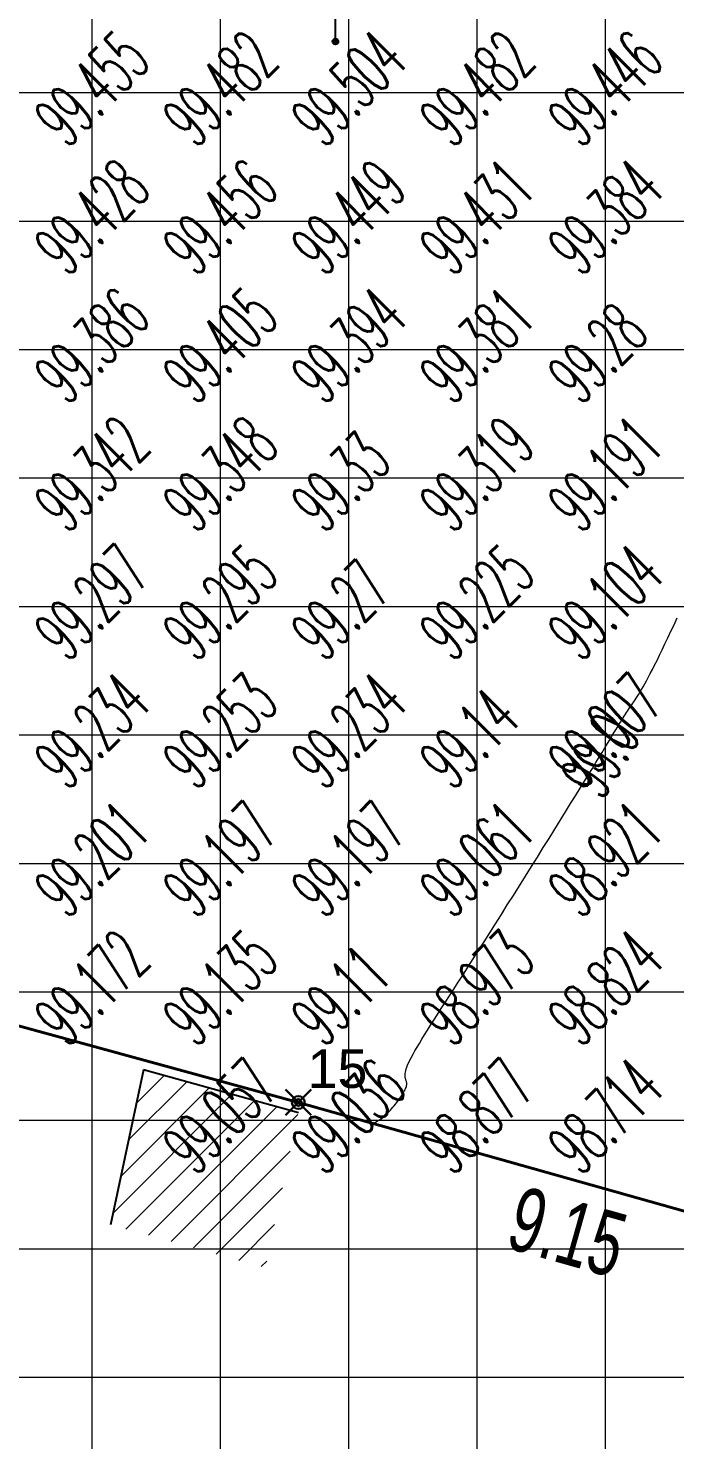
# Model space of a CAD drawing. Header units: millimetres. Extents: x 684983 to 685377, y 990360 to 990509.
# Drawn here: x 685029.02 to 685039.1, y 990411.07 to 990433.05 of the extents above; entities that cross this region are included whole.
import ezdxf
from ezdxf.enums import TextEntityAlignment as Align

# ---------------------------------------------------------------- set-up
doc = ezdxf.new("R2010")
doc.units = ezdxf.units.MM
doc.header["$PDMODE"] = 35
doc.header["$PDSIZE"] = 0.2
for name, color, linetype, lineweight in [('AP-1', 7, 'Continuous', 13), ('BD', 1, 'Continuous', 40), ('BDRY POINT', 7, 'Continuous', 30), ('CON_1', 7, 'Continuous', 9), ('grid', 8, 'Continuous', 9), ('GRID LEVELS', 7, 'Continuous', 13), ('HAtch', 200, 'Continuous', 9)]:
    doc.layers.add(name, color=color, linetype=linetype, lineweight=lineweight)
for name, color, linetype in [('BL', 202, 'Continuous'), ('dim', 7, 'Continuous'), ('SYMBOLS', 7, 'Continuous')]:
    doc.layers.add(name, color=color, linetype=linetype)
doc.styles.add('DIM', font='ARIALN.TTF', dxfattribs={"width": 0.8, "height": 1})
doc.styles.add('ROMANS', font='arial.ttf')
doc.styles.get("Standard").update_dxf_attribs({"font": 'RomanS'})
doc.dimstyles.get("Standard").update_dxf_attribs({"dimtxt": 1, "dimasz": 0.18, "dimexe": 0.18, "dimexo": 0.0625, "dimgap": 0.09, "dimtad": 0, "dimrnd": 0.05, "dimzin": 0, "dimdsep": 46, "dimtxsty": 'DIM', "dimcen": 0.09, "dimse1": 1, "dimse2": 1, "dimsd1": 1, "dimsd2": 1, "dimadec": 0, "dimazin": 0, "dimtfac": 1, "dimtix": 1, "dimtofl": 0, "dimtmove": 2, "dimatfit": 3, "dimfxl": 0, "dimtolj": 1, "dimtzin": 0, "dimarcsym": 0})

# ---------------------------------------------------------------- blocks, each defined once
blk = doc.blocks.new('BD')
at = {"color": 7}
for p, q in [((-0.037, -0.034), (0.037, 0.034)), ((-0.035, 0.035), (0.035, -0.035))]:
    blk.add_line(p, q, dxfattribs=at)
blk.add_circle((0, 0), 0.05, dxfattribs=at)
blk.add_point((0, 0), dxfattribs=at)
blk = doc.blocks.new('*D20')
at = {"layer": 'Defpoints', "color": 0, "transparency": 16777216}
for p in [(684998.995, 990425.701), (685033.231, 990416.32), (685033.077, 990415.759)]:
    blk.add_point(p, dxfattribs=at)
at = {"layer": 'dim', "color": 0, "transparency": 16777216, "insert": (685015.959, 990420.45), "char_height": 1, "attachment_point": 5, "rotation": 344.6769, "style": 'DIM'}
blk.add_mtext('\\A1;35.50', dxfattribs=at)
blk = doc.blocks.new('*D21')
at = {"layer": 'Defpoints', "color": 0, "transparency": 16777216}
for p in [(685033.231, 990416.32), (685033.012, 990415.544), (685042.054, 990413.834)]:
    blk.add_point(p, dxfattribs=at)
at = {"layer": 'dim', "color": 0, "transparency": 16777216, "insert": (685037.424, 990414.301), "char_height": 1, "attachment_point": 5, "rotation": 344.2641, "style": 'DIM'}
blk.add_mtext('\\A1;9.15', dxfattribs=at)
blk = doc.blocks.new('A$C11072AF8')
blk.add_hatch(color=3).paths.add_polyline_path([(0.783, 0.03, 1), (0.723, 0.03, 1)])
at = {"color": 3}
blk.add_line((0.753, 0.03), (0.758, 0.808), dxfattribs=at)
blk.add_lwpolyline([(0.754, 0.831), (0.758, 0.863), (0.758, 1.442), (0.553, 1.258), (0.471, 0.958), (0.451, 1.258), (0.58, 1.367), (0.744, 1.449), (0.553, 1.531), (0.178, 1.538), (0, 1.449), (0.171, 1.64), (0.369, 1.633), (0.744, 1.463), (0.649, 1.742), (0.369, 2.022), (0.58, 1.906), (0.662, 1.708), (0.744, 1.456), (0.84, 1.749), (0.949, 1.94), (1.12, 2.015), (0.84, 1.722), (0.737, 1.415), (1.099, 1.633), (1.324, 1.633), (1.522, 1.435), (1.311, 1.545), (0.956, 1.538), (0.73, 1.449), (0.969, 1.34), (1.051, 1.238), (1.045, 0.917), (0.949, 1.245), (0.751, 1.429), (0.758, 0.835), (0.759, 0.823)], dxfattribs=at)
blk.add_circle((0.753, 0.03), 0.03, dxfattribs=at)
blk = doc.blocks.new('A$C0CA14312')
blk.add_blockref('A$C11072AF8', (0, 0))
blk = doc.blocks.new('CCONUT')
at = {"xscale": 0.6000000000000001, "yscale": 0.6000000000000001, "zscale": 0.6000000000000001}
blk.add_blockref('A$C0CA14312', (-0.4516, -0.018), dxfattribs=at)

msp = doc.modelspace()

# ---------------------------------------------------------------- hatches: boundary and pattern name
at = {"layer": 'HAtch'}
h = msp.add_hatch(dxfattribs=at)
h.set_pattern_fill('ANSI31', color=256, scale=0.1)
h.set_pattern_definition([(45, (-165.7308, 1.1705), (-0.22450640303, 0.22450640303), [])])
h.paths.add_polyline_path([(685080.605, 990417.868), (685072.834, 990420.299), (685069.244, 990408.824), (685077.015, 990406.393)])
h.paths.add_polyline_path([(685033.231, 990416.161), (685030.818, 990416.829), (685030.305, 990414.415), (685032.718, 990413.747)])
h.paths.add_polyline_path([(685020.763, 990416.507), (685016.714, 990417.387), (685017.139, 990419.344), (685015.082, 990419.802), (685014.998, 990419.416), (685007.921, 990420.955), (685005.494, 990409.793), (685018.336, 990405.345)])
h.paths.add_polyline_path([(685016.828, 990454.458), (685006.64, 990456.135), (685005.859, 990451.208), (685016.047, 990449.531)])
h.paths.add_polyline_path([(685026.329, 990479.733), (685016.088, 990480.836), (685014.479, 990465.902), (685017.592, 990465.567), (685017.312, 990462.968), (685024.44, 990462.2)])
h.paths.add_polyline_path([(685043.926, 990460.974), (685034.141, 990462.066), (685033.564, 990457.301), (685043.349, 990456.209)])

# ---------------------------------------------------------------- linework, layer by layer
at = {"layer": 'BD'}
for q in [(684998.995, 990425.701), (685042.054, 990413.834)]:
    msp.add_line((685033.231, 990416.32), q, dxfattribs=at)
at = {"layer": 'BL'}
for p, q in [((685030.818, 990416.829), (685030.305, 990414.415)), ((685033.231, 990416.161), (685030.818, 990416.829))]:
    msp.add_line(p, q, dxfattribs=at)
at = {"layer": 'CON_1', "color": 49, "linetype": 'Continuous', "elevation": 99, "flags": 128}
msp.add_lwpolyline([(685034.39, 990415.993), (685034.407, 990416.001), (685034.434, 990416.014), (685034.459, 990416.028), (685034.482, 990416.042), (685034.505, 990416.057), (685034.526, 990416.072), (685034.547, 990416.088), (685034.567, 990416.105), (685034.587, 990416.123), (685034.606, 990416.141), (685034.625, 990416.16), (685034.645, 990416.181), (685034.665, 990416.202), (685034.684, 990416.223), (685034.704, 990416.246), (685034.723, 990416.269), (685034.742, 990416.292), (685034.761, 990416.315), (685034.779, 990416.339), (685034.796, 990416.362), (685034.813, 990416.385), (685034.829, 990416.408), (685034.844, 990416.431), (685034.858, 990416.453), (685034.871, 990416.475), (685034.882, 990416.496), (685034.893, 990416.516), (685034.901, 990416.535), (685034.909, 990416.553), (685034.914, 990416.57), (685034.918, 990416.585), (685034.92, 990416.6), (685034.92, 990416.612), (685034.919, 990416.624), (685034.917, 990416.636), (685034.914, 990416.647), (685034.911, 990416.658), (685034.907, 990416.669), (685034.904, 990416.68), (685034.9, 990416.692), (685034.897, 990416.705), (685034.895, 990416.719), (685034.893, 990416.734), (685034.893, 990416.752), (685034.895, 990416.771), (685034.898, 990416.792), (685034.903, 990416.816), (685034.911, 990416.842), (685034.921, 990416.872), (685034.934, 990416.905), (685034.95, 990416.941), (685034.969, 990416.981), (685034.992, 990417.025), (685035.018, 990417.072), (685035.047, 990417.124), (685035.08, 990417.18), (685035.116, 990417.24), (685035.155, 990417.304), (685035.197, 990417.372), (685035.243, 990417.445), (685035.292, 990417.522), (685035.344, 990417.604), (685035.399, 990417.691), (685035.457, 990417.781), (685035.519, 990417.877), (685035.584, 990417.978), (685035.651, 990418.083), (685035.723, 990418.193), (685035.797, 990418.309), (685035.874, 990418.429), (685035.954, 990418.554), (685036.038, 990418.685), (685036.124, 990418.82), (685036.212, 990418.96), (685036.303, 990419.102), (685036.394, 990419.248), (685036.487, 990419.395), (685036.581, 990419.544), (685036.675, 990419.694), (685036.769, 990419.843), (685036.863, 990419.993), (685036.956, 990420.141), (685037.047, 990420.288), (685037.137, 990420.432), (685037.225, 990420.573), (685037.311, 990420.711), (685037.394, 990420.844), (685037.474, 990420.973), (685037.55, 990421.096), (685037.622, 990421.213), (685037.69, 990421.323), (685037.753, 990421.426), (685037.812, 990421.522), (685037.867, 990421.611), (685037.917, 990421.694), (685037.964, 990421.771), (685038.007, 990421.842), (685038.047, 990421.907), (685038.083, 990421.968), (685038.117, 990422.023), (685038.148, 990422.075), (685038.176, 990422.122), (685038.203, 990422.165), (685038.227, 990422.205), (685038.249, 990422.242), (685038.27, 990422.276), (685038.29, 990422.307), (685038.308, 990422.337), (685038.326, 990422.364), (685038.343, 990422.39), (685038.359, 990422.415), (685038.376, 990422.44), (685038.392, 990422.463), (685038.408, 990422.487), (685038.425, 990422.511), (685038.442, 990422.535), (685038.459, 990422.56), (685038.477, 990422.587), (685038.495, 990422.615), (685038.514, 990422.645), (685038.535, 990422.678), (685038.556, 990422.713), (685038.579, 990422.751), (685038.603, 990422.792), (685038.628, 990422.837), (685038.655, 990422.886), (685038.684, 990422.939), (685038.715, 990422.998), (685038.748, 990423.061), (685038.783, 990423.129), (685038.82, 990423.204), (685038.859, 990423.284), (685038.901, 990423.37), (685038.944, 990423.461), (685038.99, 990423.556), (685039.037, 990423.656), (685039.085, 990423.759), (685039.134, 990423.866)], dxfattribs=at)
at = {"layer": 'grid'}
for p, q in [((685030.014, 990509.155), (685030.014, 990370.9)), ((685032.014, 990509.155), (685032.014, 990370.9)), ((685034.014, 990509.155), (685034.014, 990370.9)), ((685036.014, 990509.155), (685036.014, 990370.9)), ((685038.014, 990509.155), (685038.014, 990370.9)), ((685085.196, 990432.038), (684982.764, 990432.038)), ((685085.196, 990430.038), (684982.764, 990430.038)), ((685085.196, 990428.038), (684982.764, 990428.038)), ((685085.196, 990426.038), (684982.764, 990426.038)), ((685085.196, 990424.038), (684982.764, 990424.038)), ((685085.196, 990422.038), (684982.764, 990422.038)), ((685085.196, 990420.038), (684982.764, 990420.038)), ((685085.196, 990418.038), (684982.764, 990418.038)), ((685085.196, 990416.038), (684982.764, 990416.038)), ((685085.196, 990414.038), (684982.764, 990414.038)), ((685085.196, 990412.038), (684982.764, 990412.038))]:
    msp.add_line(p, q, dxfattribs=at)

# ---------------------------------------------------------------- block references
at = {"layer": 'BDRY POINT'}
msp.add_blockref('BD', (685033.231, 990416.32), dxfattribs=at)
at = {"layer": 'SYMBOLS', "ltscale": 10, "xscale": 2.5, "yscale": 2.5, "zscale": 2.5}
msp.add_blockref('CCONUT', (685033.808, 990432.837, 99.528), dxfattribs=at)

# ---------------------------------------------------------------- texts
at = {"color": 1, "style": 'ROMANS'}
msp.add_text('15', height=0.6, dxfattribs=at).set_placement((685033.375, 990416.546))
at = {"layer": 'AP-1', "color": 6, "width": 0.5}
msp.add_text('99.0', height=0.8, rotation=58.6711, dxfattribs=at).set_placement((685037.934, 990421.723, 99), align=Align.MIDDLE_CENTER)
at = {"layer": 'GRID LEVELS', "width": 0.5}
for s, p in [('99.455', (685029.63, 990431.158, 99.455)), ('99.482', (685031.63, 990431.158, 99.482)), ('99.504', (685033.63, 990431.158, 99.504)), ('99.482', (685035.63, 990431.158, 99.482)), ('99.446', (685037.63, 990431.158, 99.446)), ('99.428', (685029.63, 990429.158, 99.428)), ('99.456', (685031.63, 990429.158, 99.456)), ('99.384', (685037.63, 990429.158, 99.384)), ('99.449', (685033.63, 990429.158, 99.449)), ('99.431', (685035.63, 990429.158, 99.431)), ('99.405', (685031.63, 990427.158, 99.405)), ('99.386', (685029.63, 990427.158, 99.386)), ('99.394', (685033.63, 990427.158, 99.394)), ('99.381', (685035.63, 990427.158, 99.381)), ('99.28', (685037.63, 990427.158, 99.28)), ('99.342', (685029.63, 990425.158, 99.342)), ('99.348', (685031.63, 990425.158, 99.348)), ('99.319', (685035.63, 990425.158, 99.319)), ('99.191', (685037.63, 990425.158, 99.191)), ('99.33', (685033.63, 990425.158, 99.33)), ('99.297', (685029.63, 990423.158, 99.297)), ('99.295', (685031.63, 990423.158, 99.295)), ('99.225', (685035.63, 990423.158, 99.225)), ('99.104', (685037.63, 990423.158, 99.104)), ('99.27', (685033.63, 990423.158, 99.27)), ('99.234', (685029.63, 990421.158, 99.234)), ('99.253', (685031.63, 990421.158, 99.253)), ('99.234', (685033.63, 990421.158, 99.234)), ('99.007', (685037.63, 990421.158, 99.007)), ('99.14', (685035.63, 990421.158, 99.14)), ('99.201', (685029.63, 990419.158, 99.201)), ('99.197', (685031.63, 990419.158, 99.197)), ('99.197', (685033.63, 990419.158, 99.197)), ('99.061', (685035.63, 990419.158, 99.061)), ('98.921', (685037.63, 990419.158, 98.921)), ('99.172', (685029.63, 990417.158, 99.172)), ('99.135', (685031.63, 990417.158, 99.135)), ('98.973', (685035.63, 990417.158, 98.973)), ('98.824', (685037.63, 990417.158, 98.824)), ('99.11', (685033.63, 990417.158, 99.11)), ('99.057', (685031.63, 990415.158, 99.057)), ('99.036', (685033.63, 990415.158, 99.036)), ('98.877', (685035.63, 990415.158, 98.877)), ('98.714', (685037.63, 990415.158, 98.714))]:
    msp.add_text(s, height=0.8, rotation=45, dxfattribs=at).set_placement(p)

# ---------------------------------------------------------------- dimensions: what is measured, and where the dimension line sits
at = {"layer": 'dim'}
for p1, distance, picture, middle in [((684998.995, 990425.701), -0.581, '*D20', (685015.959, 990420.45)), ((685042.054, 990413.834), 0.806, '*D21', (685037.424, 990414.301))]:
    dim = msp.add_aligned_dim(p1=p1, p2=(685033.231, 990416.32), distance=distance, dimstyle='Standard', dxfattribs=at)
    dim.commit()
    dim.dimension.update_dxf_attribs({"geometry": picture, "text_midpoint": middle})

doc.saveas('drawing.dxf')
